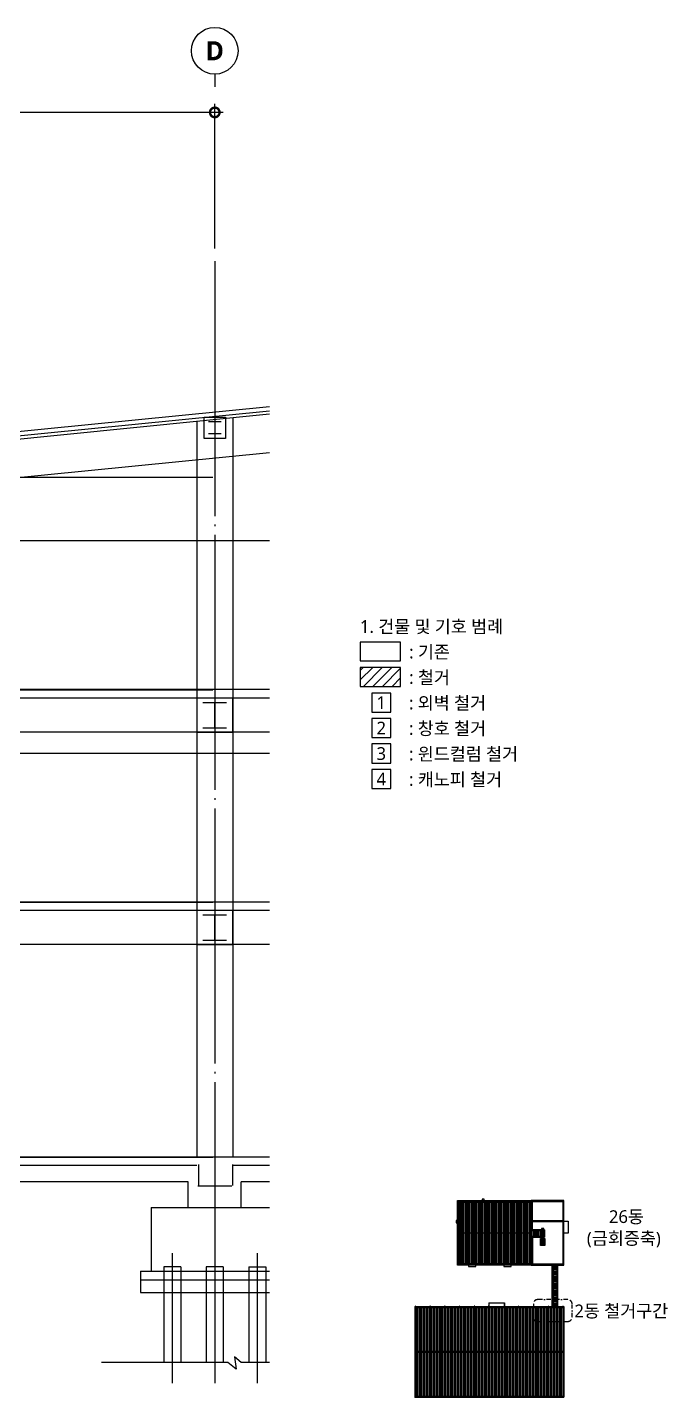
# Model space of a CAD drawing. Header units: millimetres. Extents: x 4650 to 81049, y 2671 to 56844.
# Drawn here: x 65980 to 81049, y 24599 to 56844 of the extents above; entities that cross this region are included whole.
import ezdxf
from ezdxf.enums import TextEntityAlignment as Align
from ezdxf.xclip import XClip

# ---------------------------------------------------------------- set-up
doc = ezdxf.new("R2010")
doc.units = ezdxf.units.MM
doc.header["$LTSCALE"] = 200
doc.header["$XCLIPFRAME"] = 0
for name, pattern in [('CEN', [62, 60, -1, 0, -1]), ('CEN-GAUN', [32.2, 30, -1, 0.2, -1]), ('DASHDOT-GAUN', [10, 5, -2.5, 0, -2.5]), ('HIDD', [1.05, 0.6, -0.45])]:
    doc.linetypes.add(name, pattern=pattern)
doc.layers.get('DEFPOINTS').update_dxf_attribs({"color": 137})
for name, color, linetype in [('0-S-col', 4, 'Continuous'), ('AA-XXXX-CNTL', 16, 'Continuous'), ('CEN', 1, 'CEN-GAUN'), ('DIM', 7, 'Continuous'), ('ELE-3', 3, 'Continuous'), ('ELE-4', 4, 'Continuous'), ('ELE-5', 5, 'Continuous'), ('ELE-6', 6, 'Continuous'), ('ELE-7', 7, 'Continuous'), ('ELE-8', 8, 'Continuous'), ('ELE-9', 9, 'Continuous'), ('GYP. BOARD', 42, 'Continuous'), ('HAT', 8, 'Continuous'), ('R.D', 6, 'Continuous'), ('S-CON', 2, 'Continuous'), ('SYM', 6, 'Continuous'), ('SYM-BUB', 3, 'Continuous'), ('TEXT', 3, 'Continuous'), ('입면선', 9, 'Continuous'), ('중심선', 1, 'Continuous'), ('철거영역', 6, 'Continuous')]:
    doc.layers.add(name, color=color, linetype=linetype)
doc.styles.add('$0$스타일1', font='malgun.ttf')
doc.styles.add('스타일1', font='malgun.ttf')
doc.styles.add('스타일2', font='malgunbd.ttf')
doc.dimstyles.new('CJA', dxfattribs={"dimscale": 300, "dimtxt": 2.7, "dimasz": 1, "dimexe": 2, "dimexo": 3, "dimgap": 1, "dimtad": 1, "dimdec": 0, "dimzin": 1, "dimdsep": 46, "dimlunit": 6, "dimtxsty": '$0$스타일1', "dimblk": 'CJDOT', "dimcen": 0.09, "dimdle": 1, "dimclrd": 256, "dimclre": 256, "dimclrt": 3, "dimadec": 0, "dimazin": 0, "dimtfac": 1, "dimtdec": 0, "dimtix": 1, "dimtmove": 2, "dimatfit": 3, "dimldrblk": 'CJDOT', "dimfxl": 1, "dimtolj": 1, "dimtzin": 1, "dimarcsym": 0})

# ---------------------------------------------------------------- blocks, each defined once
blk = doc.blocks.new('I-Center Section')
at = {"layer": '0-S-col', "color": 8, "ltscale": 20}
for p, q in [((15154.085, 17304.738), (14850.866, 17304.738)), ((15002.475, 17304.738), (15002.475, 17017.542)), ((15154.085, 17017.542), (14850.866, 17017.542)), ((14723.526, 10697.796), (15276.474, 10697.796)), ((15000, 10102.204), (15000, 10697.796)), ((14723.526, 10102.204), (15276.474, 10102.204)), ((14723.526, 5697.796), (15276.474, 5697.796)), ((15000, 5102.204), (15000, 5697.796)), ((14723.526, 5102.204), (15276.474, 5102.204))]:
    blk.add_line(p, q, dxfattribs=at)
at = {"layer": 'ELE-3', "color": 8}
for p, q in [((387.367, 16075.128), (30000, 19036.391)), ((387.367, 15974.629), (30009.95, 18936.888))]:
    blk.add_line(p, q, dxfattribs=at)
at = {"layer": 'S-CON', "color": 8}
for p, q in [((60425, 11000), (425, 11000)), ((60425, 10800), (425, 10800)), ((60425, 6000), (425, 6000)), ((60425, 5800), (425, 5800))]:
    blk.add_line(p, q, dxfattribs=at)
at = {"layer": 'S-CON', "color": 8, "ltscale": 20}
for p, q in [((60725, 0), (-675, 0)), ((14575, -200), (125, -200)), ((14625.48, -673.719), (14624.974, -172.909)), ((15425.479, -672.909), (15424.973, -172.909)), ((29575, -200), (15425, -200)), ((15399.999, -685.311), (14600.001, -686.121))]:
    blk.add_line(p, q, dxfattribs=at)
at = {"layer": '입면선', "color": 8, "ltscale": 20}
for p, q in [((462.834, 15905.02), (29568.818, 18815.618)), ((646.881, 15018.936), (29658.372, 17920.085)), ((14575, 17316.236), (14575, 0)), ((15425, 17401.236), (15425, 0)), ((59575, 14500), (-520, 14500)), ((59575, 10000), (425, 10000)), ((59575, 9500), (-520, 9500)), ((59575, 5000), (425, 5000)), ((14373.481, -585.311), (623.481, -585.311)), ((14373.481, -1185.311), (14373.481, -585.311)), ((15623.481, -1185.311), (15623.481, -585.311)), ((29373.481, -585.311), (15623.481, -585.311)), ((13500.505, -1185.311), (16500.505, -1185.311)), ((13500.505, -1185.311), (13500.505, -2685.311)), ((13250.505, -2685.311), (16750.505, -2685.311)), ((13250.505, -2685.311), (13250.505, -3185.311)), ((13250.505, -2885.311), (16750.505, -2885.311)), ((13799.708, -2585.311), (13799.708, -4835.311)), ((14199.708, -2585.311), (13799.708, -2585.311)), ((14199.708, -2585.311), (14199.708, -4835.311)), ((14798.481, -2585.311), (14798.481, -4835.311)), ((15198.481, -2585.311), (14798.481, -2585.311)), ((15198.481, -2585.311), (15198.481, -4835.311)), ((15799.708, -2585.311), (15799.708, -4835.311)), ((15799.708, -2585.311), (16199.708, -2585.311)), ((16199.708, -2585.311), (16199.708, -4835.311)), ((13250.505, -3185.311), (16750.505, -3185.311)), ((15310.145, -4835.121), (12334.031, -4835.121)), ((17665.386, -4835.121), (15623.33, -4835.121))]:
    blk.add_line(p, q, dxfattribs=at)
for points in [[(15252.475, 16911.14), (14752.475, 16911.14), (14752.475, 17411.14), (15252.475, 17411.14)], [(15425, 10800), (14575, 10800), (14575, 10000), (15425, 10000)], [(15425, 5800), (14575, 5800), (14575, 5000), (15425, 5000)]]:
    blk.add_lwpolyline(points, close=True, dxfattribs=at)
blk.add_lwpolyline([(15623.33, -4835.121), (15467.971, -4697.654), (15507.427, -4990.981), (15310.145, -4835.121)], dxfattribs=at)
at = {"layer": '중심선', "color": 8, "ltscale": 20}
for p, q in [((13999.708, -2259.013), (13999.708, -5319.551)), ((14999.708, -2259.013), (14999.708, -5319.551)), ((15999.708, -2259.013), (15999.708, -5319.551))]:
    blk.add_line(p, q, dxfattribs=at)
blk = doc.blocks.new('_DotSmall')
at = {"color": 0, "linetype": 'ByBlock', "const_width": 0.5}
blk.add_lwpolyline([(-0.0625, 0, 1), (0.0625, 0, 1)], format="xyb", close=True, dxfattribs=at)
blk = doc.blocks.new('*D127')
at = {"layer": 'DEFPOINTS', "color": 0, "transparency": 16777216}
for p in [(55390, 54844), (55390, 51344), (70390, 51344)]:
    blk.add_point(p, dxfattribs=at)
at = {"layer": 'DIM', "color": 7, "lineweight": -2, "transparency": 16777216}
for p, q in [((70590, 54844), (55190, 54844)), ((55390, 51644), (55390, 55044)), ((70390, 51644), (70390, 55044))]:
    blk.add_line(p, q, dxfattribs=at)
at = {"layer": 'DIM', "color": 7, "lineweight": -2, "transparency": 16777216, "xscale": 450, "yscale": 450, "zscale": 450, "rotation": 180}
blk.add_blockref('_DotSmall', (55390, 54844), dxfattribs=at)
at = {"layer": 'DIM', "color": 7, "lineweight": -2, "transparency": 16777216, "xscale": 450, "yscale": 450, "zscale": 450}
blk.add_blockref('_DotSmall', (70390, 54844), dxfattribs=at)
at = {"layer": 'DIM', "color": 3, "transparency": 16777216, "insert": (62890, 55125), "char_height": 300, "attachment_point": 5, "style": '스타일1'}
blk.add_mtext('\\A1;15,000', dxfattribs=at)
blk = doc.blocks.new('CJDOT')
blk.add_line((-2, 0), (2, 0))
at = {"const_width": 0.5}
blk.add_lwpolyline([(-0.25, 0, 1), (0.25, 0, 1)], format="xyb", close=True, dxfattribs=at)
blk = doc.blocks.new('NEW_BUB')
at = {"layer": 'SYM-BUB', "color": 6}
blk.add_line((0, 3), (0, 0), dxfattribs=at)
blk.add_circle((0, 8.5), 5.5, dxfattribs=at)
at = {"layer": 'SYM-BUB', "color": 3, "style": '스타일2'}
blk.add_attdef('X', text='', height=4.5, dxfattribs=at).set_placement((0, 8.5), align=Align.MIDDLE)
blk = doc.blocks.new('%%P150RD')
at = {"layer": 'R.D', "color": 252}
for p, q in [((-175, 0), (175, 0)), ((0, 175), (0, -175))]:
    blk.add_line(p, q, dxfattribs=at)
blk.add_circle((0, 0), 75, dxfattribs=at)
blk = doc.blocks.new('A$C34F20437')
at = {"layer": 'CEN', "color": 252}
for points in [[(-150, 0), (150, 0)], [(0, -150), (0, 150)]]:
    blk.add_lwpolyline(points, dxfattribs=at)
at = {"layer": 'ELE-7', "color": 252}
blk.add_circle((0, 0), 37.5, dxfattribs=at)
at = {"layer": 'ELE-8', "color": 252}
blk.add_circle((0, 0), 87.5, dxfattribs=at)
blk = doc.blocks.new('keymap')
at = {"layer": 'HAT'}
h = blk.add_hatch(dxfattribs=at)
h.set_pattern_fill('LINE', color=252, scale=300, angle=90)
h.set_pattern_definition([(90, (-363687.6, -372718.9), (-952.5, 6e-14), [])])
h.paths.add_polyline_path([(42850, 111200), (29550, 111200), (29550, 102700), (42850, 102700)])
h.paths.add_polyline_path([(54350, 111200), (42850, 111200), (42850, 102700), (54350, 102700)])
h.paths.add_polyline_path([(65850, 111200), (54350, 111200), (54350, 102700), (65850, 102700)])
h.paths.add_polyline_path([(78850, 111200), (65850, 111200), (65850, 102700), (78850, 102700)])
h.paths.add_polyline_path([(42850, 119700), (29550, 119700), (29550, 111200), (42850, 111200)])
h.paths.add_polyline_path([(54350, 119700), (42850, 119700), (42850, 111200), (54350, 111200)])
h.paths.add_polyline_path([(65850, 119700), (54350, 119700), (54350, 111200), (65850, 111200)])
h.paths.add_polyline_path([(78850, 119700), (65850, 119700), (65850, 111200), (78850, 111200)])
h.paths.add_polyline_path([(42850, 132050), (29550, 132050), (29550, 119700), (42850, 119700)])
h.paths.add_polyline_path([(78850, 132050), (65850, 132050), (65850, 119700), (78850, 119700)])
h.paths.add_polyline_path([(65850, 132050), (54350, 132050), (54350, 119700), (65850, 119700)])
h.paths.add_polyline_path([(54350, 132050), (42850, 132050), (42850, 119700), (54350, 119700)])
h.paths.add_polyline_path([(42850, 90350), (54350, 90350), (54350, 102700), (42850, 102700)])
h.paths.add_polyline_path([(29550, 90350), (42850, 90350), (42850, 102700), (29550, 102700)])
h.paths.add_polyline_path([(65850, 90350), (78850, 90350), (78850, 102700), (65850, 102700)])
h.paths.add_polyline_path([(54350, 90350), (65850, 90350), (65850, 102700), (54350, 102700)])
h = blk.add_hatch(dxfattribs=at)
h.set_pattern_fill('LINE', color=252, scale=300, angle=90)
h.set_pattern_definition([(90, (83342.5, 112610), (-952.5, 6e-14), [])])
h.paths.add_polyline_path([(79350, 109090), (87335, 109090), (87335, 112610), (79350, 112610)])
h = blk.add_hatch(dxfattribs=at)
h.set_pattern_fill('_USER', color=252, scale=500, angle=-90, pattern_type=0)
h.set_pattern_definition([(270, (87325, 114060), (500, -9e-14), [])])
h.paths.add_polyline_path([(85825, 113160), (87325, 113160), (87325, 114060), (85825, 114060)])
h = blk.add_hatch(dxfattribs=at)
h.set_pattern_fill('_USER', color=252, scale=200, pattern_type=0)
h.set_pattern_definition([(0, (-516750, 46800), (0, 200), [])])
h.paths.add_polyline_path([(87750, 107125), (87750, 102750), (85350, 102750), (85350, 107125)])
h = blk.add_hatch(dxfattribs=at)
h.set_pattern_fill('_USER', color=252, scale=950, pattern_type=0)
h.set_pattern_definition([(0, (-349050, 46800), (0, 950), [])])
h.paths.add_polyline_path([(93650, 89265), (93650, 61240), (96350, 61240), (96350, 89265)])
at = {"layer": 'AA-XXXX-CNTL', "color": 252, "linetype": 'CEN'}
for p, q in [((85625, 107375), (85625, 102500)), ((87475, 107375), (87475, 102500))]:
    blk.add_line(p, q, dxfattribs=at)
for points in [[(88050, 106850), (85100, 106850)], [(88050, 105187), (85100, 105187)], [(88050, 103025), (85100, 103025)]]:
    blk.add_lwpolyline(points, dxfattribs=at)
at = {"layer": 'ELE-3', "color": 252}
for p, q in [((79350, 132500), (79350, 119525)), ((79350, 118915), (79350, 113110)), ((79350, 108240), (79350, 89900))]:
    blk.add_line(p, q, dxfattribs=at)
blk.add_lwpolyline([(78850, 89265), (100785, 89265), (100785, 133135), (78850, 133135)], close=True, dxfattribs=at)
for points in [[(79350, 132500), (100150, 132500), (100150, 119525)], [(78850, 118915), (100785, 118915)], [(79350, 119525), (100150, 119525)], [(100150, 118915), (100150, 89900), (79350, 89900)]]:
    blk.add_lwpolyline(points, dxfattribs=at)
at = {"layer": 'ELE-4', "color": 252}
blk.add_line((29550, 111200), (78850, 111200), dxfattribs=at)
for points in [[(78850, 89265), (28915, 89265), (28915, 133135), (78850, 133135)], [(78850, 89900), (29550, 89900), (29550, 132500), (78850, 132500)]]:
    blk.add_lwpolyline(points, dxfattribs=at)
for points in [[(78850, 113160), (87895, 113160), (87895, 108240), (78850, 108240)], [(79350, 112660), (87395, 112660), (87395, 108740), (79350, 108740)], [(87750, 107125), (87750, 102750), (85350, 102750), (85350, 107125)]]:
    blk.add_lwpolyline(points, close=True, dxfattribs=at)
at = {"layer": 'ELE-5', "color": 252}
for p, q in [((29550, 132050), (78850, 132050)), ((29550, 90350), (78850, 90350)), ((93650, 89265), (93650, 61240))]:
    blk.add_line(p, q, dxfattribs=at)
at = {"layer": 'ELE-6', "color": 252}
for p, q in [((92850, 89265), (92850, 61240)), ((93350, 89265), (93350, 61240)), ((96350, 61240), (96350, 89265)), ((96850, 61240), (96850, 89265))]:
    blk.add_line(p, q, dxfattribs=at)
blk.add_lwpolyline([(86195, 113160), (78850, 113160), (78850, 108240), (87895, 108240), (87895, 113160), (87195, 113160)], dxfattribs=at)
at = {"layer": 'ELE-7', "color": 252}
blk.add_lwpolyline([(87325, 113160), (87325, 114060), (85825, 114060), (85825, 113160)], dxfattribs=at)
at = {"layer": 'ELE-8', "color": 252}
for points in [[(47000, 133135), (47000, 134035), (45500, 134035), (45500, 133135)], [(28915, 119450), (28015, 119450), (28015, 117950), (28915, 117950)], [(100785, 119100), (103785, 119100), (103785, 110900), (100765, 110900)], [(36250, 89265), (36250, 88365), (41250, 88365), (41250, 89265)], [(60250, 89265), (60250, 88365), (65250, 88365), (65250, 89265)]]:
    blk.add_lwpolyline(points, dxfattribs=at)
at = {"layer": 'ELE-8', "color": 252, "linetype": 'HIDD'}
for points in [[(79476, 108865), (79476, 108065)], [(79551, 108865), (79551, 108065)], [(87194, 108865), (87194, 108065)], [(87269, 108865), (87269, 108065)]]:
    blk.add_lwpolyline(points, dxfattribs=at)
at = {"layer": 'ELE-8', "color": 252}
blk.add_lwpolyline([(88000, 107375), (88000, 102500), (85100, 102500), (85100, 107375)], close=True, dxfattribs=at)
at = {"layer": 'GYP. BOARD', "color": 252}
blk.add_line((79650, 108240), (79650, 89900), dxfattribs=at)
at = {"layer": 'HAT', "color": 252}
blk.add_line((79350, 109040), (87395, 109040), dxfattribs=at)
at = {"layer": '입면선', "color": 252, "ltscale": 200}
for p, q in [((0, 61270), (0, 0)), ((0, 61270), (100890, 61270)), ((200, 61070), (200, 200)), ((200, 61070), (100690, 61070)), ((200, 60670), (100690, 60670)), ((4932, 60905), (1086, 60905)), ((1778, 60805), (1086, 60905)), ((1778, 60905), (1778, 60805)), ((15768, 60905), (19614, 60905)), ((18922, 60905), (18922, 60805)), ((18922, 60805), (19614, 60905)), ((24932, 60905), (21086, 60905)), ((21778, 60805), (21086, 60905)), ((21778, 60905), (21778, 60805)), ((35768, 60905), (39614, 60905)), ((38922, 60905), (38922, 60805)), ((38922, 60805), (39614, 60905)), ((44932, 60905), (41086, 60905)), ((41778, 60805), (41086, 60905)), ((41778, 60905), (41778, 60805)), ((50050, 63900), (50050, 61270)), ((50050, 63900), (60650, 63900)), ((50150, 63800), (50150, 61270)), ((50150, 63800), (60550, 63800)), ((55768, 60905), (59614, 60905)), ((58922, 60905), (58922, 60805)), ((58922, 60805), (59614, 60905)), ((60550, 63800), (60550, 61270)), ((60650, 63900), (60650, 61270)), ((64932, 60905), (61086, 60905)), ((61778, 60805), (61086, 60905)), ((61778, 60905), (61778, 60805)), ((75768, 60905), (79614, 60905)), ((78922, 60905), (78922, 60805)), ((78922, 60805), (79614, 60905)), ((84932, 60905), (81086, 60905)), ((81778, 60805), (81086, 60905)), ((81778, 60905), (81778, 60805)), ((95768, 60905), (99614, 60905)), ((98922, 60905), (98922, 60805)), ((98922, 60805), (99614, 60905)), ((100690, 61070), (100690, 200)), ((100890, 61270), (100890, 0)), ((200, 31000), (100690, 31000)), ((200, 30400), (100690, 30400)), ((0, 0), (100890, 0)), ((200, 600), (100690, 600)), ((200, 200), (100690, 200)), ((1778, 465), (1086, 365)), ((4932, 365), (1086, 365)), ((1778, 365), (1778, 465)), ((15768, 365), (19614, 365)), ((18922, 365), (18922, 465)), ((18922, 465), (19614, 365)), ((21778, 465), (21086, 365)), ((24932, 365), (21086, 365)), ((21778, 365), (21778, 465)), ((35768, 365), (39614, 365)), ((38922, 365), (38922, 465)), ((38922, 465), (39614, 365)), ((41778, 465), (41086, 365)), ((44932, 365), (41086, 365)), ((41778, 365), (41778, 465)), ((55768, 365), (59614, 365)), ((58922, 365), (58922, 465)), ((58922, 465), (59614, 365)), ((61778, 465), (61086, 365)), ((64932, 365), (61086, 365)), ((61778, 365), (61778, 465)), ((75768, 365), (79614, 365)), ((78922, 365), (78922, 465)), ((78922, 465), (79614, 365)), ((81778, 465), (81086, 365)), ((84932, 365), (81086, 365)), ((81778, 365), (81778, 465)), ((95768, 365), (99614, 365)), ((98922, 365), (98922, 465)), ((98922, 465), (99614, 365))]:
    blk.add_line(p, q, dxfattribs=at)
at = {"layer": '입면선', "color": 252, "ltscale": 20}
for p, q in [((850, 31000), (850, 60670)), ((1850, 45700), (1850, 60670)), ((2850, 60570), (2850, 60670)), ((2850, 45700), (2850, 60570)), ((3850, 60570), (3850, 60670)), ((3850, 45700), (3850, 60570)), ((4850, 60570), (4850, 60670)), ((4850, 45700), (4850, 60570)), ((5850, 60570), (5850, 60670)), ((5850, 45700), (5850, 60570)), ((6850, 60570), (6850, 60670)), ((6850, 45700), (6850, 60570)), ((7850, 60570), (7850, 60670)), ((7850, 45700), (7850, 60570)), ((8850, 60570), (8850, 60670)), ((8850, 45700), (8850, 60570)), ((9850, 60570), (9850, 60670)), ((9850, 45700), (9850, 60570)), ((10850, 60570), (10850, 60670)), ((10850, 45700), (10850, 60570)), ((11850, 60570), (11850, 60670)), ((11850, 45700), (11850, 60570)), ((12850, 60570), (12850, 60670)), ((12850, 45700), (12850, 60570)), ((13850, 60570), (13850, 60670)), ((13850, 45700), (13850, 60570)), ((14850, 60570), (14850, 60670)), ((14850, 45700), (14850, 60570)), ((15850, 60570), (15850, 60670)), ((15850, 45700), (15850, 60570)), ((16850, 60570), (16850, 60670)), ((16850, 45700), (16850, 60570)), ((17850, 60570), (17850, 60670)), ((17850, 45700), (17850, 60570)), ((18850, 60570), (18850, 60670)), ((18850, 45700), (18850, 60570)), ((19850, 60570), (19850, 60670)), ((19850, 45700), (19850, 60570)), ((20850, 60570), (20850, 60670)), ((20850, 45700), (20850, 60570)), ((21850, 60570), (21850, 60670)), ((21850, 45700), (21850, 60570)), ((22850, 60570), (22850, 60670)), ((22850, 31000), (22850, 60570)), ((23850, 60570), (23850, 60670)), ((23850, 31000), (23850, 60570)), ((24850, 60570), (24850, 60670)), ((24850, 31000), (24850, 60570)), ((25850, 60570), (25850, 60670)), ((25850, 45700), (25850, 60570)), ((26850, 60570), (26850, 60670)), ((26850, 45700), (26850, 60570)), ((27850, 60570), (27850, 60670)), ((27850, 45700), (27850, 60570)), ((28850, 60570), (28850, 60670)), ((28850, 45700), (28850, 60570)), ((29850, 60570), (29850, 60670)), ((29850, 45700), (29850, 60570)), ((30850, 60570), (30850, 60670)), ((30850, 45700), (30850, 60570)), ((31850, 60570), (31850, 60670)), ((31850, 45700), (31850, 60570)), ((32850, 60570), (32850, 60670)), ((32850, 45700), (32850, 60570)), ((33850, 60570), (33850, 60670)), ((33850, 45700), (33850, 60570)), ((34850, 60570), (34850, 60670)), ((34850, 45700), (34850, 60570)), ((35850, 60570), (35850, 60670)), ((35850, 45700), (35850, 60570)), ((36850, 60570), (36850, 60670)), ((36850, 45700), (36850, 60570)), ((37850, 60570), (37850, 60670)), ((37850, 45700), (37850, 60570)), ((38850, 60570), (38850, 60670)), ((38850, 45700), (38850, 60570)), ((39850, 60570), (39850, 60670)), ((39850, 45700), (39850, 60570)), ((40850, 60570), (40850, 60670)), ((40850, 45700), (40850, 60570)), ((41850, 60570), (41850, 60670)), ((41850, 45700), (41850, 60570)), ((42850, 60570), (42850, 60670)), ((42850, 45700), (42850, 60570)), ((43850, 60570), (43850, 60670)), ((43850, 45700), (43850, 60570)), ((44850, 60570), (44850, 60670)), ((44850, 45700), (44850, 60570)), ((45850, 60570), (45850, 60670)), ((45850, 45700), (45850, 60570)), ((46850, 60570), (46850, 60670)), ((46850, 45700), (46850, 60570)), ((47850, 60570), (47850, 60670)), ((47850, 45700), (47850, 60570)), ((48850, 60570), (48850, 60670)), ((48850, 45700), (48850, 60570)), ((49850, 60570), (49850, 60670)), ((49850, 45700), (49850, 60570)), ((50850, 60570), (50850, 60670)), ((50850, 45700), (50850, 60570)), ((51850, 60570), (51850, 60670)), ((51850, 45700), (51850, 60570)), ((52850, 60570), (52850, 60670)), ((52850, 45700), (52850, 60570)), ((53850, 60570), (53850, 60670)), ((53850, 45700), (53850, 60570)), ((54850, 60570), (54850, 60670)), ((54850, 45700), (54850, 60570)), ((55850, 60570), (55850, 60670)), ((55850, 45700), (55850, 60570)), ((56850, 60570), (56850, 60670)), ((56850, 45700), (56850, 60570)), ((57850, 60570), (57850, 60670)), ((57850, 45700), (57850, 60570)), ((58850, 60570), (58850, 60670)), ((58850, 45700), (58850, 60570)), ((59850, 60570), (59850, 60670)), ((59850, 45700), (59850, 60570)), ((60850, 60570), (60850, 60670)), ((60850, 45700), (60850, 60570)), ((61850, 60570), (61850, 60670)), ((61850, 45700), (61850, 60570)), ((62850, 60570), (62850, 60670)), ((62850, 45700), (62850, 60570)), ((63850, 60570), (63850, 60670)), ((63850, 45700), (63850, 60570)), ((64850, 60570), (64850, 60670)), ((64850, 45700), (64850, 60570)), ((65850, 60570), (65850, 60670)), ((65850, 45700), (65850, 60570)), ((66850, 60570), (66850, 60670)), ((66850, 45700), (66850, 60570)), ((67850, 60570), (67850, 60670)), ((67850, 45700), (67850, 60570)), ((68850, 60570), (68850, 60670)), ((68850, 45700), (68850, 60570)), ((69850, 60570), (69850, 60670)), ((69850, 45700), (69850, 60570)), ((70850, 60570), (70850, 60670)), ((70850, 45700), (70850, 60570)), ((71850, 60570), (71850, 60670)), ((71850, 45700), (71850, 60570)), ((72850, 60570), (72850, 60670)), ((72850, 45700), (72850, 60570)), ((73850, 60570), (73850, 60670)), ((73850, 45700), (73850, 60570)), ((74850, 60570), (74850, 60670)), ((74850, 45700), (74850, 60570)), ((75850, 60570), (75850, 60670)), ((75850, 45700), (75850, 60570)), ((76850, 60570), (76850, 60670)), ((76850, 31000), (76850, 60570)), ((77850, 60570), (77850, 60670)), ((77850, 31000), (77850, 60570)), ((78850, 60570), (78850, 60670)), ((78850, 45700), (78850, 60570)), ((79850, 60570), (79850, 60670)), ((79850, 45700), (79850, 60570)), ((80850, 60570), (80850, 60670)), ((80850, 45700), (80850, 60570)), ((81850, 60570), (81850, 60670)), ((81850, 45700), (81850, 60570)), ((82850, 60570), (82850, 60670)), ((82850, 45700), (82850, 60570)), ((83850, 60570), (83850, 60670)), ((83850, 45700), (83850, 60570)), ((84850, 60570), (84850, 60670)), ((84850, 45700), (84850, 60570)), ((85850, 60570), (85850, 60670)), ((85850, 45700), (85850, 60570)), ((86850, 60570), (86850, 60670)), ((86850, 45700), (86850, 60570)), ((87850, 60570), (87850, 60670)), ((87850, 45700), (87850, 60570)), ((88850, 60570), (88850, 60670)), ((88850, 45700), (88850, 60570)), ((89850, 60570), (89850, 60670)), ((89850, 45700), (89850, 60570)), ((90850, 60570), (90850, 60670)), ((90850, 45700), (90850, 60570)), ((91850, 60570), (91850, 60670)), ((91850, 45700), (91850, 60570)), ((92850, 60570), (92850, 60670)), ((92850, 45700), (92850, 60570)), ((93850, 60570), (93850, 60670)), ((93850, 45700), (93850, 60570)), ((94850, 60570), (94850, 60670)), ((94850, 45700), (94850, 60570)), ((95850, 60570), (95850, 60670)), ((95850, 45700), (95850, 60570)), ((96850, 60570), (96850, 60670)), ((96850, 45700), (96850, 60570)), ((97850, 60570), (97850, 60670)), ((97850, 45700), (97850, 60570)), ((98850, 60570), (98850, 60670)), ((98850, 45700), (98850, 60570)), ((99850, 60570), (99850, 60670)), ((99850, 45700), (99850, 60570)), ((1850, 31000), (1850, 45700)), ((2850, 31000), (2850, 45700)), ((3850, 31000), (3850, 45700)), ((4850, 31000), (4850, 45700)), ((5850, 31000), (5850, 45700)), ((6850, 31000), (6850, 45700)), ((7850, 31000), (7850, 45700)), ((8850, 31000), (8850, 45700)), ((9850, 31000), (9850, 45700)), ((10850, 31000), (10850, 45700)), ((11850, 31000), (11850, 45700)), ((12850, 31000), (12850, 45700)), ((13850, 31000), (13850, 45700)), ((14850, 31000), (14850, 45700)), ((15850, 31000), (15850, 45700)), ((16850, 31000), (16850, 45700)), ((17850, 31000), (17850, 45700)), ((18850, 31000), (18850, 45700)), ((19850, 31000), (19850, 45700)), ((20850, 31000), (20850, 45700)), ((21850, 31000), (21850, 45700)), ((25850, 31000), (25850, 45700)), ((26850, 31000), (26850, 45700)), ((27850, 31000), (27850, 45700)), ((28850, 31000), (28850, 45700)), ((29850, 31000), (29850, 45700)), ((30850, 31000), (30850, 45700)), ((31850, 31000), (31850, 45700)), ((32850, 31000), (32850, 45700)), ((33850, 31000), (33850, 45700)), ((34850, 31000), (34850, 45700)), ((35850, 31000), (35850, 45700)), ((36850, 31000), (36850, 45700)), ((37850, 31000), (37850, 45700)), ((38850, 31000), (38850, 45700)), ((39850, 31000), (39850, 45700)), ((40850, 31000), (40850, 45700)), ((41850, 31000), (41850, 45700)), ((42850, 31000), (42850, 45700)), ((43850, 31000), (43850, 45700)), ((44850, 31000), (44850, 45700)), ((45850, 31000), (45850, 45700)), ((46850, 31000), (46850, 45700)), ((47850, 31000), (47850, 45700)), ((48850, 31000), (48850, 45700)), ((49850, 31000), (49850, 45700)), ((50850, 31000), (50850, 45700)), ((51850, 31000), (51850, 45700)), ((52850, 31000), (52850, 45700)), ((53850, 31000), (53850, 45700)), ((54850, 31000), (54850, 45700)), ((55850, 31000), (55850, 45700)), ((56850, 31000), (56850, 45700)), ((57850, 31000), (57850, 45700)), ((58850, 31000), (58850, 45700)), ((59850, 31000), (59850, 45700)), ((60850, 31000), (60850, 45700)), ((61850, 31000), (61850, 45700)), ((62850, 31000), (62850, 45700)), ((63850, 31000), (63850, 45700)), ((64850, 31000), (64850, 45700)), ((65850, 31000), (65850, 45700)), ((66850, 31000), (66850, 45700)), ((67850, 31000), (67850, 45700)), ((68850, 31000), (68850, 45700)), ((69850, 31000), (69850, 45700)), ((70850, 31000), (70850, 45700)), ((71850, 31000), (71850, 45700)), ((72850, 31000), (72850, 45700)), ((73850, 31000), (73850, 45700)), ((74850, 31000), (74850, 45700)), ((75850, 31000), (75850, 45700)), ((78850, 31000), (78850, 45700)), ((79850, 31000), (79850, 45700)), ((80850, 31000), (80850, 45700)), ((81850, 31000), (81850, 45700)), ((82850, 31000), (82850, 45700)), ((83850, 31000), (83850, 45700)), ((84850, 31000), (84850, 45700)), ((85850, 31000), (85850, 45700)), ((86850, 31000), (86850, 45700)), ((87850, 31000), (87850, 45700)), ((88850, 31000), (88850, 45700)), ((89850, 31000), (89850, 45700)), ((90850, 31000), (90850, 45700)), ((91850, 31000), (91850, 45700)), ((92850, 31000), (92850, 45700)), ((93850, 31000), (93850, 45700)), ((94850, 31000), (94850, 45700)), ((95850, 31000), (95850, 45700)), ((96850, 31000), (96850, 45700)), ((97850, 31000), (97850, 45700)), ((98850, 31000), (98850, 45700)), ((99850, 31000), (99850, 45700)), ((850, 600), (850, 30400)), ((1850, 15700), (1850, 30400)), ((2850, 15700), (2850, 30400)), ((3850, 15700), (3850, 30400)), ((4850, 15700), (4850, 30400)), ((5850, 15700), (5850, 30400)), ((6850, 15700), (6850, 30400)), ((7850, 15700), (7850, 30400)), ((8850, 15700), (8850, 30400)), ((9850, 15700), (9850, 30400)), ((10850, 15700), (10850, 30400)), ((11850, 15700), (11850, 30400)), ((12850, 15700), (12850, 30400)), ((13850, 15700), (13850, 30400)), ((14850, 15700), (14850, 30400)), ((15850, 15700), (15850, 30400)), ((16850, 15700), (16850, 30400)), ((17850, 15700), (17850, 30400)), ((18850, 15700), (18850, 30400)), ((19850, 15700), (19850, 30400)), ((20850, 15700), (20850, 30400)), ((21850, 15700), (21850, 30400)), ((22850, 600), (22850, 30400)), ((23850, 600), (23850, 30400)), ((24850, 600), (24850, 30400)), ((25850, 15700), (25850, 30400)), ((26850, 15700), (26850, 30400)), ((27850, 15700), (27850, 30400)), ((28850, 15700), (28850, 30400)), ((29850, 15700), (29850, 30400)), ((30850, 15700), (30850, 30400)), ((31850, 15700), (31850, 30400)), ((32850, 15700), (32850, 30400)), ((33850, 15700), (33850, 30400)), ((34850, 15700), (34850, 30400)), ((35850, 15700), (35850, 30400)), ((36850, 15700), (36850, 30400)), ((37850, 15700), (37850, 30400)), ((38850, 15700), (38850, 30400)), ((39850, 15700), (39850, 30400)), ((40850, 15700), (40850, 30400)), ((41850, 15700), (41850, 30400)), ((42850, 15700), (42850, 30400)), ((43850, 15700), (43850, 30400)), ((44850, 15700), (44850, 30400)), ((45850, 15700), (45850, 30400)), ((46850, 15700), (46850, 30400)), ((47850, 15700), (47850, 30400)), ((48850, 15700), (48850, 30400)), ((49850, 15700), (49850, 30400)), ((50850, 15700), (50850, 30400)), ((51850, 15700), (51850, 30400)), ((52850, 15700), (52850, 30400)), ((53850, 15700), (53850, 30400)), ((54850, 15700), (54850, 30400)), ((55850, 15700), (55850, 30400)), ((56850, 15700), (56850, 30400)), ((57850, 15700), (57850, 30400)), ((58850, 15700), (58850, 30400)), ((59850, 15700), (59850, 30400)), ((60850, 15700), (60850, 30400)), ((61850, 15700), (61850, 30400)), ((62850, 15700), (62850, 30400)), ((63850, 15700), (63850, 30400)), ((64850, 15700), (64850, 30400)), ((65850, 15700), (65850, 30400)), ((66850, 15700), (66850, 30400)), ((67850, 15700), (67850, 30400)), ((68850, 15700), (68850, 30400)), ((69850, 15700), (69850, 30400)), ((70850, 15700), (70850, 30400)), ((71850, 15700), (71850, 30400)), ((72850, 15700), (72850, 30400)), ((73850, 15700), (73850, 30400)), ((74850, 15700), (74850, 30400)), ((75850, 600), (75850, 30400)), ((76850, 600), (76850, 30400)), ((77850, 600), (77850, 30400)), ((78850, 15700), (78850, 30400)), ((79850, 15700), (79850, 30400)), ((80850, 15700), (80850, 30400)), ((81850, 15700), (81850, 30400)), ((82850, 15700), (82850, 30400)), ((83850, 15700), (83850, 30400)), ((84850, 15700), (84850, 30400)), ((85850, 15700), (85850, 30400)), ((86850, 15700), (86850, 30400)), ((87850, 15700), (87850, 30400)), ((88850, 15700), (88850, 30400)), ((89850, 15700), (89850, 30400)), ((90850, 15700), (90850, 30400)), ((91850, 15700), (91850, 30400)), ((92850, 15700), (92850, 30400)), ((93850, 15700), (93850, 30400)), ((94850, 15700), (94850, 30400)), ((95850, 15700), (95850, 30400)), ((96850, 15700), (96850, 30400)), ((97850, 15700), (97850, 30400)), ((98850, 15700), (98850, 30400)), ((99850, 15700), (99850, 30400)), ((1850, 700), (1850, 15700)), ((2850, 700), (2850, 15700)), ((3850, 700), (3850, 15700)), ((4850, 700), (4850, 15700)), ((5850, 700), (5850, 15700)), ((6850, 700), (6850, 15700)), ((7850, 700), (7850, 15700)), ((8850, 700), (8850, 15700)), ((9850, 700), (9850, 15700)), ((10850, 700), (10850, 15700)), ((11850, 700), (11850, 15700)), ((12850, 700), (12850, 15700)), ((13850, 700), (13850, 15700)), ((14850, 700), (14850, 15700)), ((15850, 700), (15850, 15700)), ((16850, 700), (16850, 15700)), ((17850, 700), (17850, 15700)), ((18850, 700), (18850, 15700)), ((19850, 700), (19850, 15700)), ((20850, 700), (20850, 15700)), ((21850, 700), (21850, 15700)), ((25850, 700), (25850, 15700)), ((26850, 700), (26850, 15700)), ((27850, 700), (27850, 15700)), ((28850, 700), (28850, 15700)), ((29850, 700), (29850, 15700)), ((30850, 700), (30850, 15700)), ((31850, 700), (31850, 15700)), ((32850, 700), (32850, 15700)), ((33850, 700), (33850, 15700)), ((34850, 700), (34850, 15700)), ((35850, 700), (35850, 15700)), ((36850, 700), (36850, 15700)), ((37850, 700), (37850, 15700)), ((38850, 700), (38850, 15700)), ((39850, 700), (39850, 15700)), ((40850, 700), (40850, 15700)), ((41850, 700), (41850, 15700)), ((42850, 700), (42850, 15700)), ((43850, 700), (43850, 15700)), ((44850, 700), (44850, 15700)), ((45850, 700), (45850, 15700)), ((46850, 700), (46850, 15700)), ((47850, 700), (47850, 15700)), ((48850, 700), (48850, 15700)), ((49850, 700), (49850, 15700)), ((50850, 700), (50850, 15700)), ((51850, 700), (51850, 15700)), ((52850, 700), (52850, 15700)), ((53850, 700), (53850, 15700)), ((54850, 700), (54850, 15700)), ((55850, 700), (55850, 15700)), ((56850, 700), (56850, 15700)), ((57850, 700), (57850, 15700)), ((58850, 700), (58850, 15700)), ((59850, 700), (59850, 15700)), ((60850, 700), (60850, 15700)), ((61850, 700), (61850, 15700)), ((62850, 700), (62850, 15700)), ((63850, 700), (63850, 15700)), ((64850, 700), (64850, 15700)), ((65850, 700), (65850, 15700)), ((66850, 700), (66850, 15700)), ((67850, 700), (67850, 15700)), ((68850, 700), (68850, 15700)), ((69850, 700), (69850, 15700)), ((70850, 700), (70850, 15700)), ((71850, 700), (71850, 15700)), ((72850, 700), (72850, 15700)), ((73850, 700), (73850, 15700)), ((74850, 700), (74850, 15700)), ((78850, 700), (78850, 15700)), ((79850, 700), (79850, 15700)), ((80850, 700), (80850, 15700)), ((81850, 700), (81850, 15700)), ((82850, 700), (82850, 15700)), ((83850, 700), (83850, 15700)), ((84850, 700), (84850, 15700)), ((85850, 700), (85850, 15700)), ((86850, 700), (86850, 15700)), ((87850, 700), (87850, 15700)), ((88850, 700), (88850, 15700)), ((89850, 700), (89850, 15700)), ((90850, 700), (90850, 15700)), ((91850, 700), (91850, 15700)), ((92850, 700), (92850, 15700)), ((93850, 700), (93850, 15700)), ((94850, 700), (94850, 15700)), ((95850, 700), (95850, 15700)), ((96850, 700), (96850, 15700)), ((97850, 700), (97850, 15700)), ((98850, 700), (98850, 15700)), ((99850, 700), (99850, 15700)), ((1850, 600), (1850, 700)), ((2850, 600), (2850, 700)), ((3850, 600), (3850, 700)), ((4850, 600), (4850, 700)), ((5850, 600), (5850, 700)), ((6850, 600), (6850, 700)), ((7850, 600), (7850, 700)), ((8850, 600), (8850, 700)), ((9850, 600), (9850, 700)), ((10850, 600), (10850, 700)), ((11850, 600), (11850, 700)), ((12850, 600), (12850, 700)), ((13850, 600), (13850, 700)), ((14850, 600), (14850, 700)), ((15850, 600), (15850, 700)), ((16850, 600), (16850, 700)), ((17850, 600), (17850, 700)), ((18850, 600), (18850, 700)), ((19850, 600), (19850, 700)), ((20850, 600), (20850, 700)), ((21850, 600), (21850, 700)), ((22850, 600), (22850, 700)), ((23850, 600), (23850, 700)), ((24850, 600), (24850, 700)), ((25850, 600), (25850, 700)), ((26850, 600), (26850, 700)), ((27850, 600), (27850, 700)), ((28850, 600), (28850, 700)), ((29850, 600), (29850, 700)), ((30850, 600), (30850, 700)), ((31850, 600), (31850, 700)), ((32850, 600), (32850, 700)), ((33850, 600), (33850, 700)), ((34850, 600), (34850, 700)), ((35850, 600), (35850, 700)), ((36850, 600), (36850, 700)), ((37850, 600), (37850, 700)), ((38850, 600), (38850, 700)), ((39850, 600), (39850, 700)), ((40850, 600), (40850, 700)), ((41850, 600), (41850, 700)), ((42850, 600), (42850, 700)), ((43850, 600), (43850, 700)), ((44850, 600), (44850, 700)), ((45850, 600), (45850, 700)), ((46850, 600), (46850, 700)), ((47850, 600), (47850, 700)), ((48850, 600), (48850, 700)), ((49850, 600), (49850, 700)), ((50850, 600), (50850, 700)), ((51850, 600), (51850, 700)), ((52850, 600), (52850, 700)), ((53850, 600), (53850, 700)), ((54850, 600), (54850, 700)), ((55850, 600), (55850, 700)), ((56850, 600), (56850, 700)), ((57850, 600), (57850, 700)), ((58850, 600), (58850, 700)), ((59850, 600), (59850, 700)), ((60850, 600), (60850, 700)), ((61850, 600), (61850, 700)), ((62850, 600), (62850, 700)), ((63850, 600), (63850, 700)), ((64850, 600), (64850, 700)), ((65850, 600), (65850, 700)), ((66850, 600), (66850, 700)), ((67850, 600), (67850, 700)), ((68850, 600), (68850, 700)), ((69850, 600), (69850, 700)), ((70850, 600), (70850, 700)), ((71850, 600), (71850, 700)), ((72850, 600), (72850, 700)), ((73850, 600), (73850, 700)), ((74850, 600), (74850, 700)), ((75850, 600), (75850, 700)), ((76850, 600), (76850, 700)), ((77850, 600), (77850, 700)), ((78850, 600), (78850, 700)), ((79850, 600), (79850, 700)), ((80850, 600), (80850, 700)), ((81850, 600), (81850, 700)), ((82850, 600), (82850, 700)), ((83850, 600), (83850, 700)), ((84850, 600), (84850, 700)), ((85850, 600), (85850, 700)), ((86850, 600), (86850, 700)), ((87850, 600), (87850, 700)), ((88850, 600), (88850, 700)), ((89850, 600), (89850, 700)), ((90850, 600), (90850, 700)), ((91850, 600), (91850, 700)), ((92850, 600), (92850, 700)), ((93850, 600), (93850, 700)), ((94850, 600), (94850, 700)), ((95850, 600), (95850, 700)), ((96850, 600), (96850, 700)), ((97850, 600), (97850, 700)), ((98850, 600), (98850, 700)), ((99850, 600), (99850, 700))]:
    blk.add_line(p, q, dxfattribs=at)
at = {"layer": '입면선', "color": 252, "ltscale": 200}
for points in [[(175, 61270), (525, 61270), (525, 61620), (175, 61620)], [(10175, 61270), (10525, 61270), (10525, 61620), (10175, 61620)], [(20175, 61270), (20525, 61270), (20525, 61620), (20175, 61620)], [(30175, 61270), (30525, 61270), (30525, 61620), (30175, 61620)], [(40175, 61270), (40525, 61270), (40525, 61620), (40175, 61620)], [(49700, 61270), (50050, 61270), (50050, 61620), (49700, 61620)], [(60175, 61270), (60525, 61270), (60525, 61620), (60175, 61620)], [(70175, 61270), (70525, 61270), (70525, 61620), (70175, 61620)], [(80175, 61270), (80525, 61270), (80525, 61620), (80175, 61620)], [(90175, 61270), (90525, 61270), (90525, 61620), (90175, 61620)], [(100175, 61270), (100525, 61270), (100525, 61620), (100175, 61620)], [(175, 0), (525, 0), (525, -350), (175, -350)], [(10175, 0), (10525, 0), (10525, -350), (10175, -350)], [(20175, 0), (20525, 0), (20525, -350), (20175, -350)], [(30175, 0), (30525, 0), (30525, -350), (30175, -350)], [(40175, 0), (40525, 0), (40525, -350), (40175, -350)], [(50175, 0), (50525, 0), (50525, -350), (50175, -350)], [(60175, 0), (60525, 0), (60525, -350), (60175, -350)], [(70175, 0), (70525, 0), (70525, -350), (70175, -350)], [(80175, 0), (80525, 0), (80525, -350), (80175, -350)], [(90175, 0), (90525, 0), (90525, -350), (90175, -350)], [(100175, 0), (100525, 0), (100525, -350), (100175, -350)]]:
    blk.add_lwpolyline(points, close=True, dxfattribs=at)
for centre in [(350, 60870), (20350, 60870), (40350, 60870), (60350, 60870), (80350, 60870), (100350, 60870), (350, 400), (20350, 400), (40350, 400), (60350, 400), (80350, 400), (100350, 400)]:
    blk.add_circle(centre, 100, dxfattribs=at)
at = {"layer": 'ELE-9', "color": 252, "rotation": 90}
for p in [(79514, 108865), (79514, 108065)]:
    blk.add_blockref('A$C34F20437', p, dxfattribs=at)
at = {"layer": 'ELE-9', "color": 252, "xscale": -1, "rotation": 270}
for p in [(87231, 108865), (87231, 108065)]:
    blk.add_blockref('A$C34F20437', p, dxfattribs=at)
at = {"layer": 'R.D', "color": 252, "xscale": -0.6666666666666666, "yscale": 0.6666666666666666, "zscale": 0.6666666666666666}
for p in [(29850, 132300), (40850, 132300), (52850, 132300), (64850, 132300), (78350, 132300), (79650, 107200), (29850, 90100), (40850, 90100), (52850, 90100), (64850, 90100), (71850, 90100), (78350, 90100), (79522, 90200), (93500, 87750), (100000, 90115), (93500, 80550), (93500, 63350)]:
    blk.add_blockref('%%P150RD', p, dxfattribs=at)

msp = doc.modelspace()

# ---------------------------------------------------------------- hatches: boundary and pattern name
at = {"layer": '철거영역'}
h = msp.add_hatch(dxfattribs=at)
h.set_pattern_fill('ANSI31', color=1, scale=50)
h.paths.add_polyline_path([(73816.4, 41780), (73816.4, 41335.6), (74765.3, 41335.6), (74765.3, 41780)])

# ---------------------------------------------------------------- linework, layer by layer
at = {"layer": 'CEN', "linetype": 'CEN-GAUN'}
for p, q in [((70389.6, 51344.2), (70389.6, 27790)), ((51976.2, 46258.8), (70347.2, 46258.8)), ((51976.2, 41258.8), (70347.2, 41258.8)), ((51976.2, 36258.8), (70347.2, 36258.8)), ((51976.2, 30258.8), (70347.2, 30258.8))]:
    msp.add_line(p, q, dxfattribs=at)
at = {"layer": 'SYM', "color": 3, "linetype": 'DASHDOT-GAUN', "ltscale": 0.1}
msp.add_lwpolyline([(78700.6, 26905.1), (77990.7, 26905.1, 0.4142136), (77890.7, 26805.1), (77890.7, 26492.1, 0.4142136), (77990.7, 26392.1), (78700.6, 26392.1, 0.4142136), (78800.6, 26492.1), (78800.6, 26805.1, 0.4142136)], format="xyb", close=True, dxfattribs=at)
at = {"layer": '철거영역'}
for points in [[(73816.4, 41935.6), (74765.3, 41935.6), (74765.3, 42380), (73816.4, 42380)], [(73816.4, 41335.6), (74765.3, 41335.6), (74765.3, 41780), (73816.4, 41780)], [(74084.5, 40730.6), (74534.5, 40730.6), (74534.5, 41180.6), (74084.5, 41180.6)], [(74084.5, 40130.6), (74534.5, 40130.6), (74534.5, 40580.6), (74084.5, 40580.6)], [(74084.5, 39530.6), (74534.5, 39530.6), (74534.5, 39980.6), (74084.5, 39980.6)], [(74084.5, 38930.6), (74534.5, 38930.6), (74534.5, 39380.6), (74084.5, 39380.6)]]:
    msp.add_lwpolyline(points, close=True, dxfattribs=at)

# ---------------------------------------------------------------- block references
at = {"layer": 'S-CON', "color": 8}
ref = msp.add_blockref('I-Center Section', (55389.6, 30259.8), dxfattribs=at)
XClip(ref).set_block_clipping_path([(-3199.9070444935, -5821.9508985631), (16290.811682259, 21084.3939049151)])
at = {"layer": 'SYM-BUB', "xscale": 100, "yscale": 100, "zscale": 100}
msp.add_blockref('NEW_BUB', (70389.6, 55444.2), dxfattribs=at).add_auto_attribs({'X': 'D'})
at = {"layer": '철거영역', "color": 252, "xscale": 0.0347637137291522, "yscale": 0.0347637137291522, "zscale": 0.0347637137291522}
msp.add_blockref('keymap', (75098.9, 24611.5), dxfattribs=at)

# ---------------------------------------------------------------- texts
at = {"layer": 'TEXT', "style": '스타일1'}
for s, p in [('1. 건물 및 기호 범례', (73807.5, 42505.4)), (': 기존', (74965.8, 41905.4)), (': 철거', (74965.8, 41305.4)), (': 외벽 철거', (74961.9, 40705.4)), (': 창호 철거', (74961.9, 40105.4)), (': 윈드컬럼 철거', (74961.9, 39505.4)), (': 캐노피 철거', (74961.9, 38905.4)), ('26동', (79668.2, 28617.9)), ('(금회증축)', (79148.2, 28109.1)), ('2동 철거구간', (78855.7, 26399.1))]:
    msp.add_text(s, height=300, dxfattribs=at).set_placement(p, align=Align.BOTTOM_LEFT)
for s, p in [('1', (74309.5, 40955.6)), ('2', (74309.5, 40355.6)), ('3', (74309.5, 39755.6)), ('4', (74309.5, 39155.6))]:
    msp.add_text(s, height=300, dxfattribs=at).set_placement(p, align=Align.MIDDLE_CENTER)

# ---------------------------------------------------------------- dimensions: what is measured, and where the dimension line sits
at = {"layer": 'DIM'}
dim = msp.add_linear_dim(base=(55389.6, 54844.2), p1=(70389.6, 51344.2), p2=(55389.6, 51344.2), angle=0, dimstyle='CJA', override={"dimscale": 100, "dimtxt": 3, "dimasz": 4.5, "dimlunit": 6, "dimtxsty": '스타일1', "dimblk1": 'DotSmall', "dimblk2": 'DotSmall', "dimsah": 1, "dimdle": 2, "dimclrd": 7, "dimclre": 7}, dxfattribs=at)
dim.commit()
dim.dimension.update_dxf_attribs({"geometry": '*D127', "text_midpoint": (62889.6, 55125.2)})

doc.saveas('drawing.dxf')
